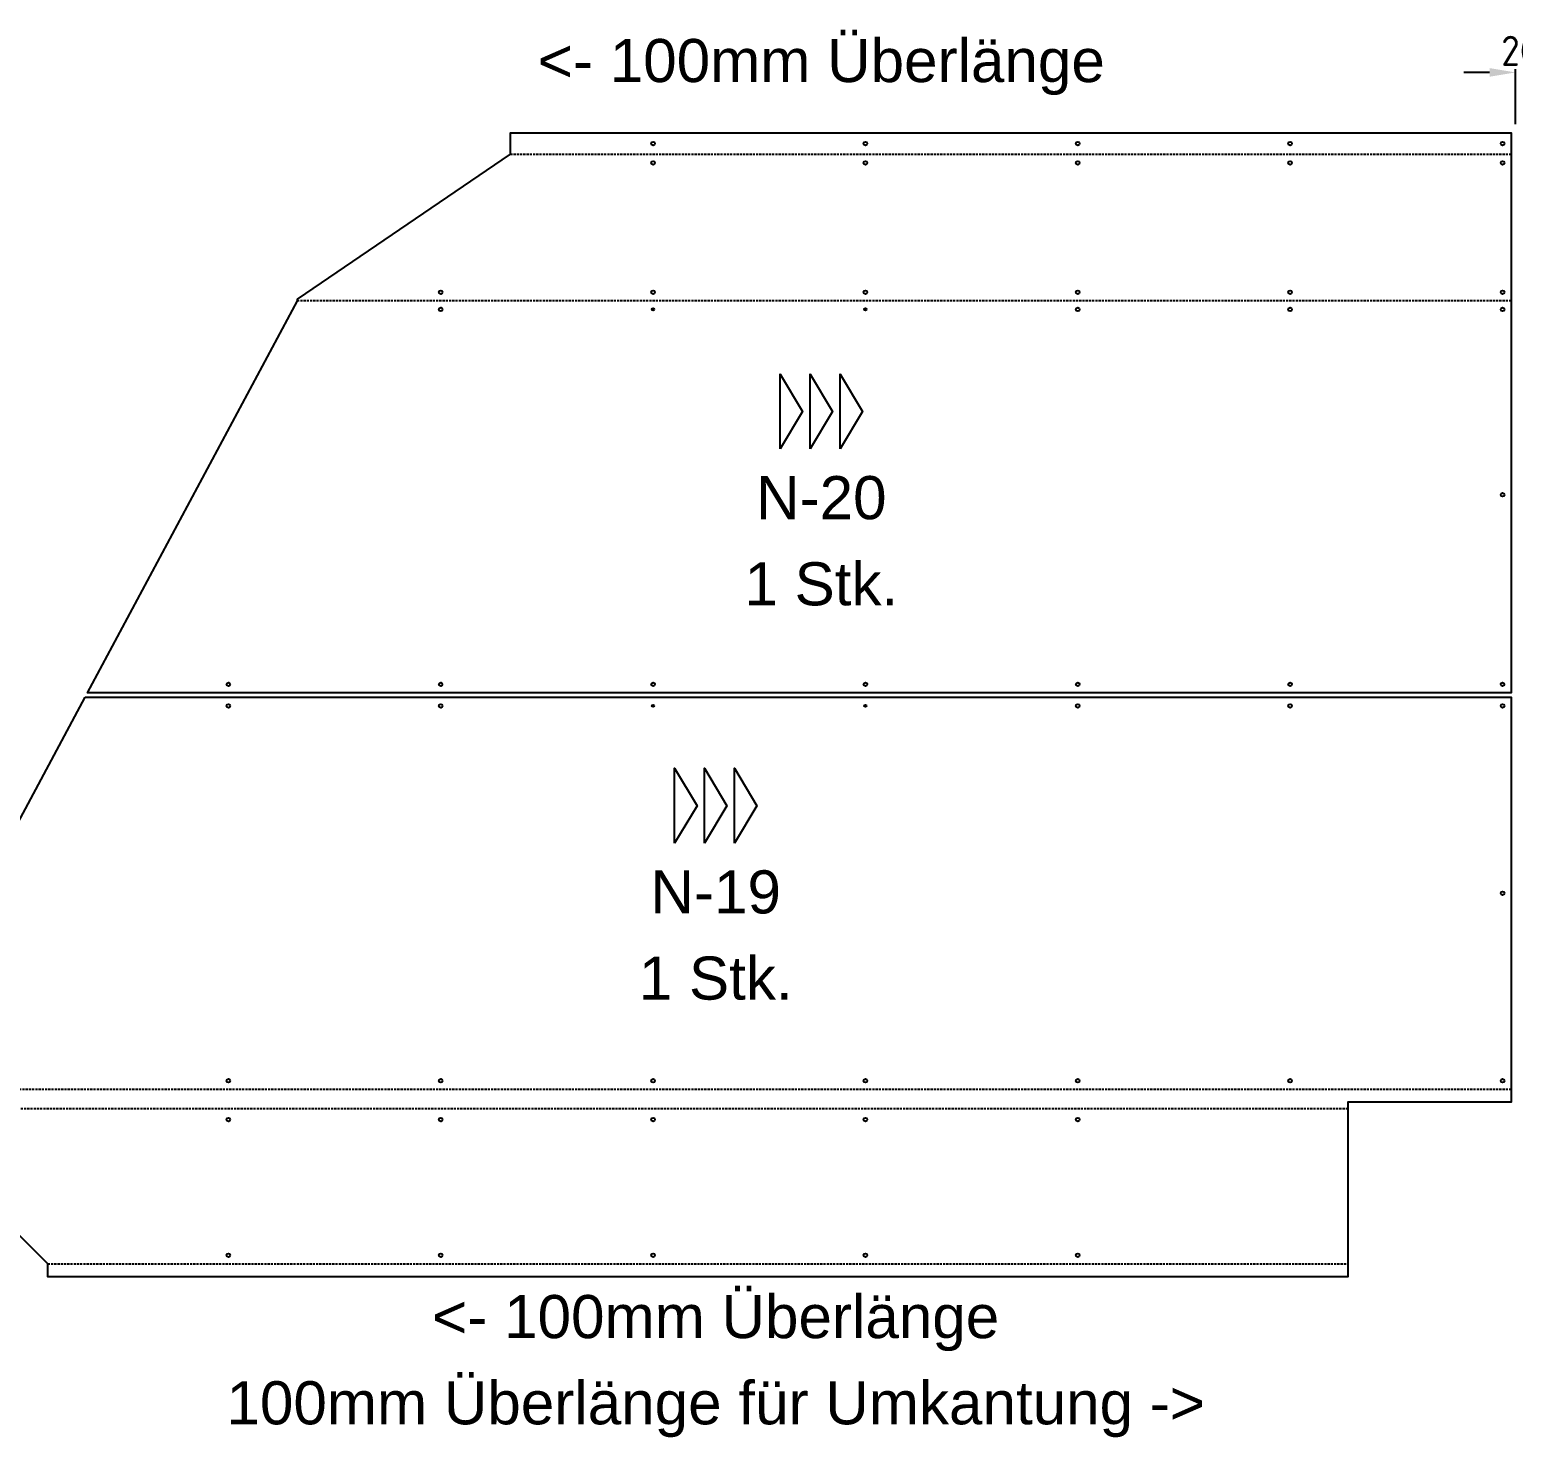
# Model space of a CAD drawing. Header units: millimetres. Extents: x 3800000 to 6300000, y 450000 to 1350000.
# Drawn here: x 4483557 to 4487000, y 1207892 to 1211159 of the extents above; entities that cross this region are included whole.
import ezdxf

# ---------------------------------------------------------------- set-up
doc = ezdxf.new("R2010")
doc.units = ezdxf.units.MM
doc.linetypes.add('Strichliert 5_2.5mm', pattern=[7.5, 5, -2.5])
for name, color, linetype, true_color in [('ANSICHT Paneel Verlegerichtung', 1, 'Continuous', 0xff0000), ('Bohr', 3, 'Continuous', 0x00ff00), ('FERTIGUNG 02 Bemassung Bohrung', 1, 'Continuous', 0xff0000), ('FERTIGUNG 04 Fräsung Ansichtseite 90°', 1, 'Strichliert 5_2.5mm', 0xff0000), ('FERTIGUNG 04 Fräsung Rückseite 135°', 5, 'Strichliert 5_2.5mm', 0x0000ff), ('FERTIGUNG 04 Fräsung Rückseite 90°', 4, 'Strichliert 5_2.5mm', 0x00ffff), ('Outside', 2, 'Continuous', 0xffff00), ('TXT', 7, 'Continuous', 0xffffff)]:
    doc.layers.add(name, color=color, linetype=linetype, true_color=true_color)
doc.styles.add('Arial Regular', font='arial.ttf')
doc.styles.add('ICC_M1_20', font='')
doc.styles.get('ICC_M1_20').set_extended_font_data('isocp2')
doc.dimstyles.new('ICC_M1_20', dxfattribs={"dimscale": 20, "dimtxt": 3.5, "dimasz": 3, "dimexe": 2, "dimexo": 1, "dimgap": 0.75, "dimtad": 1, "dimtoh": 1, "dimdec": 0, "dimzin": 4, "dimdsep": 46, "dimtxsty": 'ICC_M1_20', "dimcen": 2, "dimadec": 0, "dimazin": 1, "dimtfac": 1, "dimtdec": 4, "dimtix": 1, "dimtofl": 0, "dimtmove": 1, "dimatfit": 3, "dimfxl": 10, "dimfxlon": 1, "dimtfill": 1, "dimtfillclr": 256, "dimtolj": 1, "dimtzin": 1, "dimarcsym": 0})

# ---------------------------------------------------------------- blocks, each defined once
blk = doc.blocks.new('*D35')
at = {"layer": 'Defpoints', "color": 0}
for p in [(4487005, 1210920), (4487025, 1210895)]:
    blk.add_point(p, dxfattribs=at)
at = {"layer": 'FERTIGUNG 02 Bemassung Bohrung', "color": 0, "lineweight": -2}
for p, q in [((4487005, 1210940), (4487005, 1211100)), ((4487025, 1210915), (4487025, 1211100)), ((4486945, 1211060), (4486885, 1211060)), ((4487085, 1211060), (4487145, 1211060))]:
    blk.add_line(p, q, dxfattribs=at)
at = {"layer": 'FERTIGUNG 02 Bemassung Bohrung', "color": 0}
for points in [[(4486945, 1211050), (4486945, 1211070), (4487005, 1211060)], [(4487085, 1211070), (4487085, 1211050), (4487025, 1211060)]]:
    blk.add_solid(points, dxfattribs=at)
at = {"layer": 'FERTIGUNG 02 Bemassung Bohrung', "color": 0, "insert": (4487015, 1211110), "char_height": 70, "attachment_point": 5, "style": 'ICC_M1_20', "bg_fill": 3, "box_fill_scale": 1.1, "bg_fill_color": 9, "bg_fill_true_color": 13158600, "bg_fill_transparency": 0}
blk.add_mtext('\\A1;20', dxfattribs=at)
at = {"layer": 'Defpoints', "color": 0}
blk.add_point((4487025, 1211060), dxfattribs=at)

msp = doc.modelspace()

# ---------------------------------------------------------------- linework, layer by layer
at = {"layer": 'ANSICHT Paneel Verlegerichtung'}
for points in [[(4485298.6, 1210186.5), (4485298.6, 1210360), (4485350.7, 1210273.3)], [(4485368.1, 1210186.5), (4485368.1, 1210360), (4485420.1, 1210273.3)], [(4485437.5, 1210186.5), (4485437.5, 1210360), (4485489.6, 1210273.3)], [(4485053.5, 1209271.5), (4485053.5, 1209445), (4485105.6, 1209358.3)], [(4485123, 1209271.5), (4485123, 1209445), (4485175, 1209358.3)], [(4485192.4, 1209271.5), (4485192.4, 1209445), (4485244.5, 1209358.3)]]:
    msp.add_lwpolyline(points, close=True, dxfattribs=at)
at = {"layer": 'Bohr', "linetype": 'ByBlock', "lineweight": -2}
for centre, radius in [((4485003.6, 1210895), 4.25), ((4485496.4, 1210895), 4.25), ((4485989.3, 1210895), 4.25), ((4486482.1, 1210895), 4.25), ((4486975, 1210895), 4.25), ((4485003.6, 1210850), 4.25), ((4485496.4, 1210850), 4.25), ((4485989.3, 1210850), 4.25), ((4486482.1, 1210850), 4.25), ((4486975, 1210850), 4.25), ((4484510.7, 1210550), 4.25), ((4485003.6, 1210550), 4.25), ((4485496.4, 1210550), 4.25), ((4485989.3, 1210550), 4.25), ((4486482.1, 1210550), 4.25), ((4486975, 1210550), 4.25), ((4484510.7, 1210510), 4.25), ((4485003.6, 1210510), 2.55), ((4485496.4, 1210510), 2.55), ((4485989.3, 1210510), 4.25), ((4486482.1, 1210510), 4.25), ((4486975, 1210510), 4.25), ((4486975, 1210080), 4.25), ((4484017.9, 1209640), 4.25), ((4484510.7, 1209640), 4.25), ((4485003.6, 1209640), 4.25), ((4485496.4, 1209640), 4.25), ((4485989.3, 1209640), 4.25), ((4486482.1, 1209640), 4.25), ((4486975, 1209640), 4.25), ((4484017.9, 1209590), 4.25), ((4484510.7, 1209590), 4.25), ((4485003.6, 1209590), 2.55), ((4485496.4, 1209590), 2.55), ((4485989.3, 1209590), 4.25), ((4486482.1, 1209590), 4.25), ((4486975, 1209590), 4.25), ((4486975, 1209155), 4.25), ((4484017.9, 1208720), 4.25), ((4484510.7, 1208720), 4.25), ((4485003.6, 1208720), 4.25), ((4485496.4, 1208720), 4.25), ((4485989.3, 1208720), 4.25), ((4486482.1, 1208720), 4.25), ((4486975, 1208720), 4.25), ((4484017.9, 1208630), 4.25), ((4484510.7, 1208630), 4.25), ((4485003.6, 1208630), 4.25), ((4485496.4, 1208630), 4.25), ((4485989.3, 1208630), 4.25), ((4484017.9, 1208315), 4.25), ((4484510.7, 1208315), 4.25), ((4485003.6, 1208315), 4.25), ((4485496.4, 1208315), 4.25), ((4485989.3, 1208315), 4.25)]:
    msp.add_circle(centre, radius, dxfattribs=at)
at = {"layer": 'FERTIGUNG 04 Fräsung Ansichtseite 90°'}
msp.add_line((4486616.2, 1208655), (4483239, 1208655), dxfattribs=at)
at = {"layer": 'FERTIGUNG 04 Fräsung Rückseite 135°'}
msp.add_line((4486995, 1210530), (4484178.4, 1210530), dxfattribs=at)
at = {"layer": 'FERTIGUNG 04 Fräsung Rückseite 90°'}
for p, q in [((4484672.5, 1210870), (4486995, 1210870)), ((4486995, 1208700), (4483198, 1208700)), ((4483599, 1208295), (4486616.2, 1208295))]:
    msp.add_line(p, q, dxfattribs=at)
at = {"layer": 'Outside', "linetype": 'ByBlock', "lineweight": -2}
for points in [[(4484178.4, 1210530), (4484178.4, 1210534), (4484672.5, 1210870), (4484672.5, 1210920), (4486995, 1210920), (4486995, 1209620), (4483690.9, 1209620)], [(4483685.5, 1209610), (4486995, 1209610), (4486995, 1208670), (4486616.2, 1208670), (4486616.2, 1208265), (4483599, 1208265), (4483599, 1208295), (4483198, 1208696), (4483198, 1208700)]]:
    msp.add_lwpolyline(points, close=True, dxfattribs=at)

# ---------------------------------------------------------------- texts
at = {"layer": 'TXT', "color": 1, "true_color": 0xff0000, "char_height": 100, "attachment_point": 5, "style": 'Arial Regular'}
for s, insert, width in [('<- 100mm Überlänge', (4485394.1, 1211072.5), 2791.304), ('<- 100mm Überlänge', (4485149, 1208157.5), 2791.304), ('100mm Überlänge für Umkantung ->', (4485149, 1207957.5), 4671.739)]:
    msp.add_mtext(s, dxfattribs=dict(at, insert=insert, width=width))
at = {"layer": 'TXT', "char_height": 100, "attachment_point": 5, "style": 'Arial Regular'}
for s, insert, width in [('N-20', (4485394.1, 1210072.5), 769.565), ('1 Stk.', (4485394.1, 1209872.5), 857.609), ('N-19', (4485149, 1209157.5), 770.652), ('1 Stk.', (4485149, 1208957.5), 857.609)]:
    msp.add_mtext(s, dxfattribs=dict(at, insert=insert, width=width))

# ---------------------------------------------------------------- next in the draw order: dimensions: what is measured, and where the dimension line sits
at = {"layer": 'FERTIGUNG 02 Bemassung Bohrung'}
dim = msp.add_linear_dim(base=(4487025, 1211060), p1=(4487005, 1210920), p2=(4487025, 1210895), text='20', dimstyle='ICC_M1_20', override={"dimscale": 20, "dimtih": 0, "dimtoh": 0, "dimlfac": 1, "dimzin": 1, "dimsah": 0, "dimtzin": 4}, dxfattribs=at)
dim.commit()
dim.dimension.update_dxf_attribs({"geometry": '*D35', "text_midpoint": (4487015, 1211110)})

doc.saveas('drawing.dxf')
